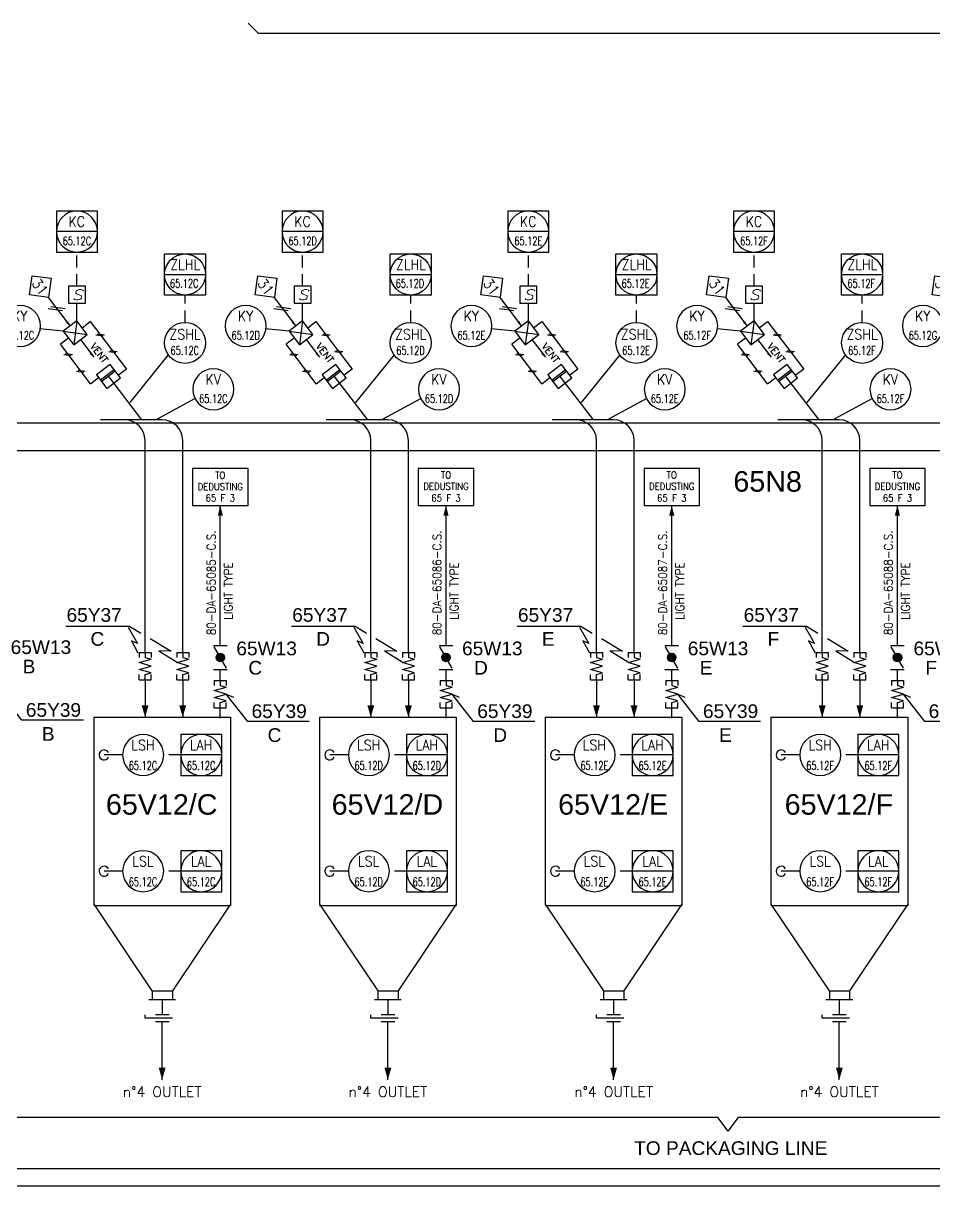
# Model space of a CAD drawing. Extents: x 128 to 230, y 0 to 68.
# Drawn here: x 154.73 to 181.36, y 0 to 34 of the extents above; entities that cross this region are included whole.
import ezdxf
from ezdxf.enums import TextEntityAlignment as Align

# ---------------------------------------------------------------- set-up
doc = ezdxf.new("R2010")
doc.units = 0
doc.header["$LTSCALE"] = 0.5
doc.header["$MEASUREMENT"] = 0
doc.linetypes.add('TRATT2', pattern=[1.1, 0.7, -0.4])
doc.layers.get('0').update_dxf_attribs({"linetype": 'CONTINUOUS'})
for name, color, linetype in [('GREEN', 92, 'CONTINUOUS'), ('RED', 1, 'CONTINUOUS'), ('S', 7, 'CONTINUOUS'), ('TRATT2', 5, 'TRATT2'), ('Y', 92, 'CONTINUOUS')]:
    doc.layers.add(name, color=color, linetype=linetype)
doc.styles.add('A6', font='arial.ttf', dxfattribs={"height": 0.6})
doc.styles.add('C3', font='COMPLEX', dxfattribs={"height": 0.3})
doc.styles.add('S', font='ITALIC', dxfattribs={"height": 6})
doc.styles.add('S15', font='SIMPLEX', dxfattribs={"width": 0.9, "height": 0.15})
doc.styles.add('S2', font='SIMPLEX', dxfattribs={"height": 0.2})
doc.styles.add('S25', font='SIMPLEX', dxfattribs={"width": 0.9, "height": 0.25})
doc.styles.add('S25S', font='SIMPLEX', dxfattribs={"width": 0.7, "height": 0.25})
doc.styles.add('S2S', font='SIMPLEX', dxfattribs={"width": 0.7, "height": 0.2})
doc.styles.add('S3', font='SIMPLEX', dxfattribs={"width": 0.9, "height": 0.3})

# ---------------------------------------------------------------- blocks, each defined once
blk = doc.blocks.new('STRUMC')
blk.add_line((-0.6, 0), (0.6, 0))
blk.add_lwpolyline([(-0.6, 0.6), (0.6, 0.6), (0.6, -0.6), (-0.6, -0.6), (-0.6, 0.6)])
blk.add_circle((0, 0), 0.6)
at = {"style": 'S3', "width": 0.9}
blk.add_attdef('2', text='', height=0.3, dxfattribs=at).set_placement((0.005, 0.139), align=Align.CENTER)
at = {"style": 'S2'}
for tag, p in [('3', (0.8, 0.4)), ('4', (0.8, 0.1))]:
    blk.add_attdef(tag, p, '', height=0.2, dxfattribs=at)
at = {"layer": 'S', "style": 'S25', "width": 0.9}
blk.add_attdef('1', text='', height=0.25, dxfattribs=at).set_placement((0.005, -0.436), align=Align.CENTER)
blk = doc.blocks.new('STRUM0')
blk.add_circle((0, 0), 0.6)
at = {"style": 'S3', "width": 0.9}
blk.add_attdef('2', text='', height=0.3, dxfattribs=at).set_placement((0.005, 0.139), align=Align.CENTER)
at = {"layer": 'S', "style": 'S25', "width": 0.9}
blk.add_attdef('1', text='', height=0.25, dxfattribs=at).set_placement((0.005, -0.436), align=Align.CENTER)
blk = doc.blocks.new('FRECC2', base_point=(19.5, 44))
at = {"layer": 'RED'}
blk.add_solid([(19.5, 44), (19.85, 44.1), (19.85, 43.9)], dxfattribs=at)
blk = doc.blocks.new('FRECC1', base_point=(50.2, 51.5))
blk.add_solid([(50.2, 51.5), (50.5, 51.575), (50.5, 51.425)])
blk = doc.blocks.new('*X5')
for p, q in [((12.778, 29.501), (12.903, 29.626)), ((12.782, 29.47), (12.934, 29.622)), ((12.786, 29.544), (12.86, 29.618)), ((12.792, 29.444), (12.96, 29.612)), ((12.806, 29.423), (12.981, 29.598)), ((12.823, 29.405), (12.999, 29.581)), ((12.844, 29.391), (13.013, 29.56)), ((12.87, 29.38), (13.023, 29.534)), ((12.9, 29.376), (13.028, 29.504)), ((12.942, 29.382), (13.022, 29.462))]:
    blk.add_line(p, q)
blk = doc.blocks.new('B', base_point=(54.6, 16))
at = {"layer": 'S'}
for p, q in [((54.6, 16.2), (54.6, 15.8)), ((54.641, 15.822), (55.265, 16.18)), ((55.3, 16.2), (55.3, 15.8))]:
    blk.add_line(p, q, dxfattribs=at)
blk.add_circle((54.953, 16.001), 0.125, dxfattribs=at)
blk.add_blockref('*X5', (42.05, -13.5), dxfattribs=at)
at = {"layer": 'S', "style": 'S2S', "width": 0.7}
for p in [(54.95, 16.3), (54.95, 15.5)]:
    blk.add_attdef('B', text='', height=0.2, dxfattribs=at).set_placement(p, align=Align.CENTER)
blk = doc.blocks.new('FLESS', base_point=(26.3, 5.675))
for p, q in [((25.5, 5.85), (25.65, 5.85)), ((25.5, 5.5), (25.5, 5.85)), ((25.65, 5.675), (25.7, 5.85)), ((25.7, 5.85), (25.8, 5.5)), ((25.8, 5.5), (25.9, 5.85)), ((25.9, 5.85), (26, 5.5)), ((26, 5.5), (26.1, 5.85)), ((26.15, 5.675), (26.1, 5.85)), ((26.3, 5.85), (26.15, 5.85)), ((26.3, 5.5), (26.3, 5.85)), ((25.5, 5.675), (25.65, 5.675)), ((25.5, 5.5), (25.65, 5.5)), ((26.3, 5.675), (26.15, 5.675)), ((26.3, 5.5), (26.15, 5.5))]:
    blk.add_line(p, q)
blk = doc.blocks.new('COMPNEU', base_point=(32.45, 18.2))
for p, q in [((32.6, 18.35), (32.3, 18.05)), ((32.7, 18.35), (32.4, 18.05))]:
    blk.add_line(p, q)
blk = doc.blocks.new('PRESA', base_point=(1.75, 0.1))
for p, q in [((1.5, 0.1), (1.5, 0.6)), ((1.5, 0.6), (2, 0.6)), ((2, 0.6), (2, 0.1)), ((2, 0.1), (1.5, 0.1))]:
    blk.add_line(p, q)
at = {"style": 'S', "width": 1.2}
blk.add_attdef('1', text='', height=0.3, dxfattribs=at).set_placement((1.75, 0.2), align=Align.CENTER)
blk = doc.blocks.new('NOMEN', base_point=(35, 22))
for p, q in [((35, 22.8), (34.6, 22.4)), ((35.4, 22.4), (35, 22.8)), ((34.6, 22.4), (35, 22)), ((35, 22), (35.4, 22.4))]:
    blk.add_line(p, q)
at = {"style": 'S3', "width": 0.9}
blk.add_attdef('1', text='', height=0.3, dxfattribs=at).set_placement((35, 22.236), align=Align.CENTER)
blk = doc.blocks.new('LINEA')
at = {"layer": 'S', "style": 'S25', "width": 0.9}
blk.add_attdef('LINE', (0, 0.14), '', height=0.25, dxfattribs=at)
blk = doc.blocks.new('STRUM', base_point=(33, 38))
blk.add_circle((33, 38), 0.6)
at = {"width": 0.9}
for tag, height, style, p in [('2', 0.3, 'S3', (33, 38.1)), ('1', 0.25, 'S25', (33, 37.6))]:
    blk.add_attdef(tag, text='', height=height, dxfattribs=dict(at, style=style)).set_placement(p, align=Align.CENTER)

msp = doc.modelspace()

# ---------------------------------------------------------------- linework, layer by layer
for p, q in [((155.465, 25.978), (156.102, 25.143)), ((162.065, 25.978), (162.702, 25.143)), ((168.665, 25.978), (169.302, 25.143)), ((175.265, 25.978), (175.902, 25.143)), ((156.301, 25.295), (156.301, 25.809)), ((162.901, 25.295), (162.901, 25.809)), ((169.501, 25.295), (169.501, 25.809)), ((176.101, 25.295), (176.101, 25.809)), ((156.301, 25.295), (155.903, 24.992)), ((156.301, 25.295), (156.206, 24.594)), ((156.604, 24.897), (156.301, 25.295)), ((156.452, 25.096), (156.691, 25.278)), ((156.691, 25.278), (157.752, 23.887)), ((162.901, 25.295), (162.503, 24.992)), ((162.901, 25.295), (162.806, 24.594)), ((163.204, 24.897), (162.901, 25.295)), ((163.052, 25.096), (163.291, 25.278)), ((163.291, 25.278), (164.352, 23.887)), ((169.501, 25.295), (169.103, 24.992)), ((169.501, 25.295), (169.406, 24.594)), ((169.804, 24.897), (169.501, 25.295)), ((169.652, 25.096), (169.891, 25.278)), ((169.891, 25.278), (170.952, 23.887)), ((176.101, 25.295), (175.703, 24.992)), ((176.101, 25.295), (176.006, 24.594)), ((176.404, 24.897), (176.101, 25.295)), ((176.252, 25.096), (176.491, 25.278)), ((176.491, 25.278), (177.552, 23.887)), ((155.903, 24.992), (155.218, 25.06)), ((155.903, 24.992), (156.604, 24.897)), ((155.903, 24.992), (156.206, 24.594)), ((156.206, 24.594), (156.604, 24.897)), ((162.503, 24.992), (161.818, 25.06)), ((162.503, 24.992), (163.204, 24.897)), ((162.503, 24.992), (162.806, 24.594)), ((162.806, 24.594), (163.204, 24.897)), ((169.103, 24.992), (168.418, 25.06)), ((169.103, 24.992), (169.804, 24.897)), ((169.103, 24.992), (169.406, 24.594)), ((169.406, 24.594), (169.804, 24.897)), ((175.703, 24.992), (175.018, 25.06)), ((175.703, 24.992), (176.404, 24.897)), ((175.703, 24.992), (176.006, 24.594)), ((176.006, 24.594), (176.404, 24.897)), ((156.055, 24.793), (155.816, 24.611)), ((156.696, 23.458), (155.816, 24.611)), ((156.405, 24.746), (156.799, 24.229)), ((162.655, 24.793), (162.416, 24.611)), ((163.296, 23.458), (162.416, 24.611)), ((163.005, 24.746), (163.399, 24.229)), ((169.255, 24.793), (169.016, 24.611)), ((169.896, 23.458), (169.016, 24.611)), ((169.605, 24.746), (169.999, 24.229)), ((175.855, 24.793), (175.616, 24.611)), ((176.496, 23.458), (175.616, 24.611)), ((176.205, 24.746), (176.599, 24.229)), ((158.974, 24.306), (157.844, 22.905)), ((165.574, 24.306), (164.444, 22.905)), ((172.174, 24.306), (171.044, 22.905)), ((178.774, 24.306), (177.644, 22.905)), ((157.271, 24.023), (156.874, 23.719)), ((157.392, 23.864), (156.995, 23.56)), ((157.423, 23.824), (157.025, 23.521)), ((157.574, 23.625), (157.271, 24.023)), ((157.752, 23.887), (157.514, 23.705)), ((163.871, 24.023), (163.474, 23.719)), ((163.992, 23.864), (163.595, 23.56)), ((164.023, 23.824), (163.625, 23.521)), ((164.174, 23.625), (163.871, 24.023)), ((164.352, 23.887), (164.114, 23.705)), ((170.471, 24.023), (170.074, 23.719)), ((170.592, 23.864), (170.195, 23.56)), ((170.623, 23.824), (170.225, 23.521)), ((170.774, 23.625), (170.471, 24.023)), ((170.952, 23.887), (170.714, 23.705)), ((177.071, 24.023), (176.674, 23.719)), ((177.192, 23.864), (176.795, 23.56)), ((177.223, 23.824), (176.825, 23.521)), ((177.374, 23.625), (177.071, 24.023)), ((177.552, 23.887), (177.314, 23.705)), ((156.696, 23.458), (156.934, 23.64)), ((156.874, 23.719), (157.177, 23.322)), ((157.177, 23.322), (157.574, 23.625)), ((157.224, 23.672), (158.194, 22.4)), ((163.296, 23.458), (163.534, 23.64)), ((163.474, 23.719), (163.777, 23.322)), ((163.777, 23.322), (164.174, 23.625)), ((163.824, 23.672), (164.794, 22.4)), ((169.896, 23.458), (170.134, 23.64)), ((170.074, 23.719), (170.377, 23.322)), ((170.377, 23.322), (170.774, 23.625)), ((170.424, 23.672), (171.394, 22.4)), ((176.496, 23.458), (176.734, 23.64)), ((176.674, 23.719), (176.977, 23.322)), ((176.977, 23.322), (177.374, 23.625)), ((177.024, 23.672), (177.994, 22.4)), ((158.658, 22.43), (159.753, 23.026)), ((165.258, 22.43), (166.353, 23.026)), ((171.858, 22.43), (172.953, 23.026)), ((178.458, 22.43), (179.553, 23.026)), ((160.494, 15.8), (160.494, 19.9)), ((167.094, 15.8), (167.094, 19.9)), ((173.694, 15.8), (173.694, 19.9)), ((180.294, 15.8), (180.294, 19.9)), ((160.494, 14.78), (160.494, 15.1)), ((167.094, 14.78), (167.094, 15.1)), ((173.694, 14.78), (173.694, 15.1)), ((180.294, 14.78), (180.294, 15.1)), ((160.494, 13.68), (160.494, 14.055)), ((167.094, 13.68), (167.094, 14.055)), ((173.694, 13.68), (173.694, 14.055)), ((180.294, 13.68), (180.294, 14.055)), ((157.638, 12.6), (157.094, 12.6)), ((164.238, 12.6), (163.694, 12.6)), ((170.838, 12.6), (170.294, 12.6)), ((177.438, 12.6), (176.894, 12.6)), ((157.638, 9.2), (157.094, 9.2)), ((164.238, 9.2), (163.694, 9.2)), ((170.838, 9.2), (170.294, 9.2)), ((177.438, 9.2), (176.894, 9.2)), ((158.294, 4.9), (158.294, 5)), ((159.094, 4.9), (158.294, 4.9)), ((158.994, 5), (158.594, 5)), ((158.594, 4.8), (158.994, 4.8)), ((164.894, 4.9), (164.894, 5)), ((165.694, 4.9), (164.894, 4.9)), ((165.594, 5), (165.194, 5)), ((165.194, 4.8), (165.594, 4.8)), ((171.494, 4.9), (171.494, 5)), ((172.294, 4.9), (171.494, 4.9)), ((172.194, 5), (171.794, 5)), ((171.794, 4.8), (172.194, 4.8)), ((178.094, 4.9), (178.094, 5)), ((178.894, 4.9), (178.094, 4.9)), ((178.794, 5), (178.394, 5)), ((178.394, 4.8), (178.794, 4.8)), ((128.457, 0), (229.665, 0))]:
    msp.add_line(p, q)
for points in [[(155.974, 16.368), (157.834, 16.368), (158.171, 16.166)], [(157.8, 16.334), (158.07, 15.863), (157.893, 15.939), (158.086, 15.586)], [(162.574, 16.368), (164.434, 16.368), (164.771, 16.166)], [(164.4, 16.334), (164.67, 15.863), (164.493, 15.939), (164.686, 15.586)], [(169.174, 16.368), (171.034, 16.368), (171.371, 16.166)], [(171, 16.334), (171.27, 15.863), (171.093, 15.939), (171.286, 15.586)], [(175.774, 16.368), (177.634, 16.368), (177.971, 16.166)], [(177.6, 16.334), (177.87, 15.863), (177.693, 15.939), (177.886, 15.586)], [(158.445, 16.001), (159.054, 15.636), (158.692, 15.644), (159.214, 15.325)], [(165.045, 16.001), (165.654, 15.636), (165.292, 15.644), (165.814, 15.325)], [(171.645, 16.001), (172.254, 15.636), (171.892, 15.644), (172.414, 15.325)], [(178.245, 16.001), (178.854, 15.636), (178.492, 15.644), (179.014, 15.325)], [(156.494, 13.616), (154.694, 13.616), (154.069, 14.416), (154.277, 14.325)], [(163.094, 13.58), (161.294, 13.58), (160.669, 14.38), (160.877, 14.289)], [(169.694, 13.58), (167.894, 13.58), (167.269, 14.38), (167.477, 14.289)], [(176.294, 13.58), (174.494, 13.58), (173.869, 14.38), (174.077, 14.289)], [(182.894, 13.58), (181.094, 13.58), (180.469, 14.38), (180.677, 14.289)]]:
    msp.add_lwpolyline(points)
for centre in [(157.094, 12.6), (163.694, 12.6), (170.294, 12.6), (176.894, 12.6), (157.094, 9.2), (163.694, 9.2), (170.294, 9.2), (176.894, 9.2)]:
    msp.add_arc(centre, 0.145, 28.9364, 333.1902)
at = {"layer": 'GREEN'}
for p, q in [((161.608, 33.7), (161.308, 34)), ((193.208, 33.7), (161.608, 33.7)), ((204.894, 22.3), (137.235, 22.3)), ((137.235, 21.5), (204.894, 21.5)), ((159.185, 5.44), (158.403, 5.44)), ((158.503, 5.699), (159.092, 5.699)), ((159.092, 5.699), (159.092, 5.44)), ((165.785, 5.44), (165.003, 5.44)), ((165.103, 5.699), (165.692, 5.699)), ((165.692, 5.699), (165.692, 5.44)), ((172.385, 5.44), (171.603, 5.44)), ((171.703, 5.699), (172.292, 5.699)), ((172.292, 5.699), (172.292, 5.44)), ((178.985, 5.44), (178.203, 5.44)), ((178.303, 5.699), (178.892, 5.699)), ((178.892, 5.699), (178.892, 5.44)), ((175.044, 2), (143.494, 2)), ((175.344, 1.6), (175.044, 2)), ((175.344, 1.6), (175.644, 2)), ((207.094, 2), (175.644, 2))]:
    msp.add_line(p, q, dxfattribs=at)
at = {"layer": 'GREEN', "linetype": 'Continuous'}
for p, q in [((156.794, 13.7), (160.794, 13.7)), ((156.794, 13.7), (156.794, 8.236)), ((160.794, 13.7), (160.794, 8.2)), ((163.394, 13.7), (163.394, 8.236)), ((163.394, 13.7), (167.394, 13.7)), ((167.394, 13.7), (167.394, 8.2)), ((169.994, 13.7), (169.994, 8.236)), ((169.994, 13.7), (173.994, 13.7)), ((173.994, 13.7), (173.994, 8.2)), ((176.594, 13.7), (176.594, 8.236)), ((176.594, 13.7), (180.594, 13.7)), ((180.594, 13.7), (180.594, 8.2)), ((156.794, 8.236), (158.496, 5.699)), ((156.794, 8.2), (160.794, 8.2)), ((160.794, 8.236), (159.092, 5.699)), ((163.394, 8.236), (165.096, 5.699)), ((163.394, 8.2), (167.394, 8.2)), ((167.394, 8.236), (165.692, 5.699)), ((169.994, 8.236), (171.696, 5.699)), ((169.994, 8.2), (173.994, 8.2)), ((173.994, 8.236), (172.292, 5.699)), ((176.594, 8.236), (178.296, 5.699)), ((176.594, 8.2), (180.594, 8.2)), ((180.594, 8.236), (178.892, 5.699)), ((158.503, 5.7), (158.503, 5.44)), ((165.103, 5.7), (165.103, 5.44)), ((171.703, 5.7), (171.703, 5.44)), ((178.303, 5.7), (178.303, 5.44))]:
    msp.add_line(p, q, dxfattribs=at)
at = {"layer": 'RED'}
for p, q in [((158.794, 22.4), (156.994, 22.4)), ((165.394, 22.4), (163.594, 22.4)), ((171.994, 22.4), (170.194, 22.4)), ((178.594, 22.4), (176.794, 22.4)), ((158.294, 15.6), (158.294, 21.8)), ((159.394, 15.6), (159.394, 21.8)), ((164.894, 15.6), (164.894, 21.8)), ((165.994, 15.6), (165.994, 21.8)), ((171.494, 15.6), (171.494, 21.8)), ((172.594, 15.6), (172.594, 21.8)), ((178.094, 15.6), (178.094, 21.8)), ((179.194, 15.6), (179.194, 21.8)), ((158.294, 14.8), (158.294, 13.7)), ((159.394, 14.8), (159.394, 13.7)), ((164.894, 14.8), (164.894, 13.7)), ((165.994, 14.8), (165.994, 13.7)), ((171.494, 14.8), (171.494, 13.7)), ((172.594, 14.8), (172.594, 13.7)), ((178.094, 14.8), (178.094, 13.7)), ((179.194, 14.8), (179.194, 13.7)), ((158.794, 5.44), (158.794, 5)), ((165.394, 5.44), (165.394, 5)), ((171.994, 5.44), (171.994, 5)), ((178.594, 5.44), (178.594, 5)), ((158.794, 3.1), (158.794, 4.8)), ((165.394, 3.1), (165.394, 4.8)), ((171.994, 3.1), (171.994, 4.8)), ((178.594, 3.1), (178.594, 4.8)), ((128.957, 0.5), (229.165, 0.5))]:
    msp.add_line(p, q, dxfattribs=at)
for centre, start in [((157.694, 21.8), 360), ((158.794, 21.8), 0), ((164.294, 21.8), 360), ((165.394, 21.8), 0), ((170.894, 21.8), 360), ((171.994, 21.8), 0), ((177.494, 21.8), 360), ((178.594, 21.8), 0)]:
    msp.add_arc(centre, 0.6, start, 90, dxfattribs=at)
at = {"layer": 'S'}
for p, q in [((159.684, 20.98), (159.684, 19.9)), ((161.304, 20.98), (159.684, 20.98)), ((161.304, 19.9), (161.304, 20.98)), ((166.284, 20.98), (166.284, 19.9)), ((167.904, 20.98), (166.284, 20.98)), ((167.904, 19.9), (167.904, 20.98)), ((172.884, 20.98), (172.884, 19.9)), ((174.504, 20.98), (172.884, 20.98)), ((174.504, 19.9), (174.504, 20.98)), ((179.484, 20.98), (179.484, 19.9)), ((181.104, 20.98), (179.484, 20.98)), ((181.104, 19.9), (181.104, 20.98)), ((159.684, 19.9), (161.304, 19.9)), ((166.284, 19.9), (167.904, 19.9)), ((172.884, 19.9), (174.504, 19.9)), ((179.484, 19.9), (181.104, 19.9))]:
    msp.add_line(p, q, dxfattribs=at)
at = {"layer": 'TRATT2'}
for p, q in [((156.301, 26.309), (156.301, 27.308)), ((162.901, 26.309), (162.901, 27.308)), ((169.501, 26.309), (169.501, 27.308)), ((176.101, 26.309), (176.101, 27.308)), ((159.462, 25.252), (159.462, 26.052)), ((166.062, 25.252), (166.062, 26.052)), ((172.662, 25.252), (172.662, 26.052)), ((179.262, 25.252), (179.262, 26.052)), ((159.338, 12.6), (158.838, 12.6)), ((165.938, 12.6), (165.438, 12.6)), ((172.538, 12.6), (172.038, 12.6)), ((179.138, 12.6), (178.638, 12.6)), ((159.338, 9.2), (158.838, 9.2)), ((165.938, 9.2), (165.438, 9.2)), ((172.538, 9.2), (172.038, 9.2)), ((179.138, 9.2), (178.638, 9.2))]:
    msp.add_line(p, q, dxfattribs=at)

# ---------------------------------------------------------------- block references
ref = msp.add_blockref('STRUMC', (156.301, 27.908), dxfattribs=dict(xscale=-1))
ref.add_attrib('2', 'KC', dxfattribs={"height": 0.3, "style": 'S3', "width": 0.9}).set_placement((156.296, 28.048), align=Align.CENTER)
ref.add_attrib('1', '65.12C', dxfattribs={"layer": 'S', "height": 0.25, "style": 'S25S', "width": 0.7}).set_placement((156.301, 27.508), align=Align.CENTER)
ref = msp.add_blockref('STRUMC', (162.901, 27.908), dxfattribs=dict(xscale=-1))
ref.add_attrib('2', 'KC', dxfattribs={"height": 0.3, "style": 'S3', "width": 0.9}).set_placement((162.896, 28.048), align=Align.CENTER)
ref.add_attrib('1', '65.12D', dxfattribs={"layer": 'S', "height": 0.25, "style": 'S25S', "width": 0.7}).set_placement((162.901, 27.508), align=Align.CENTER)
ref = msp.add_blockref('STRUMC', (169.501, 27.908), dxfattribs=dict(xscale=-1))
ref.add_attrib('2', 'KC', dxfattribs={"height": 0.3, "style": 'S3', "width": 0.9}).set_placement((169.496, 28.048), align=Align.CENTER)
ref.add_attrib('1', '65.12E', dxfattribs={"layer": 'S', "height": 0.25, "style": 'S25S', "width": 0.7}).set_placement((169.501, 27.508), align=Align.CENTER)
ref = msp.add_blockref('STRUMC', (176.101, 27.908), dxfattribs=dict(xscale=-1))
ref.add_attrib('2', 'KC', dxfattribs={"height": 0.3, "style": 'S3', "width": 0.9}).set_placement((176.096, 28.048), align=Align.CENTER)
ref.add_attrib('1', '65.12F', dxfattribs={"layer": 'S', "height": 0.25, "style": 'S25S', "width": 0.7}).set_placement((176.101, 27.508), align=Align.CENTER)
ref = msp.add_blockref('STRUMC', (159.462, 26.652))
ref.add_attrib('2', 'ZLHL', dxfattribs={"height": 0.3, "style": 'S3', "width": 0.9}).set_placement((159.467, 26.792), align=Align.CENTER)
ref.add_attrib('1', '65.12C', dxfattribs={"layer": 'S', "height": 0.25, "style": 'S25S', "width": 0.7}).set_placement((159.438, 26.266), align=Align.CENTER)
ref = msp.add_blockref('STRUMC', (166.062, 26.652))
ref.add_attrib('2', 'ZLHL', dxfattribs={"height": 0.3, "style": 'S3', "width": 0.9}).set_placement((166.067, 26.792), align=Align.CENTER)
ref.add_attrib('1', '65.12D', dxfattribs={"layer": 'S', "height": 0.25, "style": 'S25S', "width": 0.7}).set_placement((166.038, 26.266), align=Align.CENTER)
ref = msp.add_blockref('STRUMC', (172.662, 26.652))
ref.add_attrib('2', 'ZLHL', dxfattribs={"height": 0.3, "style": 'S3', "width": 0.9}).set_placement((172.667, 26.792), align=Align.CENTER)
ref.add_attrib('1', '65.12E', dxfattribs={"layer": 'S', "height": 0.25, "style": 'S25S', "width": 0.7}).set_placement((172.638, 26.266), align=Align.CENTER)
ref = msp.add_blockref('STRUMC', (179.262, 26.652))
ref.add_attrib('2', 'ZLHL', dxfattribs={"height": 0.3, "style": 'S3', "width": 0.9}).set_placement((179.267, 26.792), align=Align.CENTER)
ref.add_attrib('1', '65.12F', dxfattribs={"layer": 'S', "height": 0.25, "style": 'S25S', "width": 0.7}).set_placement((179.238, 26.266), align=Align.CENTER)
ref = msp.add_blockref('NOMEN', (154.913, 26.056), dxfattribs=dict(xscale=-1, rotation=307.3296406139496))
ref.add_attrib('1', '31', dxfattribs={"height": 0.3, "rotation": 307.3296, "style": 'S3', "width": 0.9}).set_placement((155.101, 26.199), align=Align.CENTER)
ref = msp.add_blockref('NOMEN', (161.513, 26.056), dxfattribs=dict(xscale=-1, rotation=307.3296406139496))
ref.add_attrib('1', '31', dxfattribs={"height": 0.3, "rotation": 307.3296, "style": 'S3', "width": 0.9}).set_placement((161.701, 26.199), align=Align.CENTER)
ref = msp.add_blockref('NOMEN', (168.113, 26.056), dxfattribs=dict(xscale=-1, rotation=307.3296406139496))
ref.add_attrib('1', '31', dxfattribs={"height": 0.3, "rotation": 307.3296, "style": 'S3', "width": 0.9}).set_placement((168.301, 26.199), align=Align.CENTER)
ref = msp.add_blockref('NOMEN', (174.713, 26.056), dxfattribs=dict(xscale=-1, rotation=307.3296406139496))
ref.add_attrib('1', '31', dxfattribs={"height": 0.3, "rotation": 307.3296, "style": 'S3', "width": 0.9}).set_placement((174.901, 26.199), align=Align.CENTER)
ref = msp.add_blockref('NOMEN', (181.313, 26.056), dxfattribs=dict(xscale=-1, rotation=307.3296406139496))
ref.add_attrib('1', '31', dxfattribs={"height": 0.3, "rotation": 307.3296, "style": 'S3', "width": 0.9}).set_placement((181.501, 26.199), align=Align.CENTER)
ref = msp.add_blockref('PRESA', (156.301, 25.809), dxfattribs=dict(xscale=-1))
ref.add_attrib('1', 'S', dxfattribs={"height": 0.3, "style": 'S', "width": 1.2}).set_placement((156.301, 25.909), align=Align.CENTER)
ref = msp.add_blockref('PRESA', (162.901, 25.809), dxfattribs=dict(xscale=-1))
ref.add_attrib('1', 'S', dxfattribs={"height": 0.3, "style": 'S', "width": 1.2}).set_placement((162.901, 25.909), align=Align.CENTER)
ref = msp.add_blockref('PRESA', (169.501, 25.809), dxfattribs=dict(xscale=-1))
ref.add_attrib('1', 'S', dxfattribs={"height": 0.3, "style": 'S', "width": 1.2}).set_placement((169.501, 25.909), align=Align.CENTER)
ref = msp.add_blockref('PRESA', (176.101, 25.809), dxfattribs=dict(xscale=-1))
ref.add_attrib('1', 'S', dxfattribs={"height": 0.3, "style": 'S', "width": 1.2}).set_placement((176.101, 25.909), align=Align.CENTER)
ref = msp.add_blockref('STRUM0', (154.638, 25.147), dxfattribs=dict(xscale=-1))
ref.add_attrib('2', 'KY', dxfattribs={"height": 0.3, "style": 'S3', "width": 0.9}).set_placement((154.632, 25.287), align=Align.CENTER)
ref.add_attrib('1', '65.12C', dxfattribs={"layer": 'S', "height": 0.25, "style": 'S25S', "width": 0.7}).set_placement((154.638, 24.747), align=Align.CENTER)
ref = msp.add_blockref('STRUM0', (161.238, 25.147), dxfattribs=dict(xscale=-1))
ref.add_attrib('2', 'KY', dxfattribs={"height": 0.3, "style": 'S3', "width": 0.9}).set_placement((161.232, 25.287), align=Align.CENTER)
ref.add_attrib('1', '65.12D', dxfattribs={"layer": 'S', "height": 0.25, "style": 'S25S', "width": 0.7}).set_placement((161.238, 24.747), align=Align.CENTER)
ref = msp.add_blockref('STRUM0', (167.838, 25.147), dxfattribs=dict(xscale=-1))
ref.add_attrib('2', 'KY', dxfattribs={"height": 0.3, "style": 'S3', "width": 0.9}).set_placement((167.832, 25.287), align=Align.CENTER)
ref.add_attrib('1', '65.12E', dxfattribs={"layer": 'S', "height": 0.25, "style": 'S25S', "width": 0.7}).set_placement((167.838, 24.747), align=Align.CENTER)
ref = msp.add_blockref('STRUM0', (174.438, 25.147), dxfattribs=dict(xscale=-1))
ref.add_attrib('2', 'KY', dxfattribs={"height": 0.3, "style": 'S3', "width": 0.9}).set_placement((174.432, 25.287), align=Align.CENTER)
ref.add_attrib('1', '65.12F', dxfattribs={"layer": 'S', "height": 0.25, "style": 'S25S', "width": 0.7}).set_placement((174.438, 24.747), align=Align.CENTER)
ref = msp.add_blockref('STRUM0', (181.038, 25.147), dxfattribs=dict(xscale=-1))
ref.add_attrib('2', 'KY', dxfattribs={"height": 0.3, "style": 'S3', "width": 0.9}).set_placement((181.032, 25.287), align=Align.CENTER)
ref.add_attrib('1', '65.12G', dxfattribs={"layer": 'S', "height": 0.25, "style": 'S25S', "width": 0.7}).set_placement((181.038, 24.747), align=Align.CENTER)
at = {"xscale": -0.5, "yscale": 0.5, "zscale": 0.5}
for name, p, rotation in [('FRECC1', (156.102, 25.143), 307.3296406139496), ('FRECC1', (162.702, 25.143), 307.3296406139496), ('FRECC1', (169.302, 25.143), 307.3296406139496), ('FRECC1', (175.902, 25.143), 307.3296406139496), ('COMPNEU', (157.003, 24.904), 37.3296406139496), ('COMPNEU', (163.603, 24.904), 37.3296406139496), ('COMPNEU', (170.203, 24.904), 37.3296406139496), ('COMPNEU', (176.803, 24.904), 37.3296406139496), ('COMPNEU', (157.375, 24.416), 37.3296406139496), ('COMPNEU', (163.975, 24.416), 37.3296406139496), ('COMPNEU', (170.575, 24.416), 37.3296406139496), ('COMPNEU', (177.175, 24.416), 37.3296406139496), ('COMPNEU', (156.066, 24.327), 37.3296406139496), ('FRECC1', (156.799, 24.229), 307.3296406139496), ('COMPNEU', (162.666, 24.327), 37.3296406139496), ('FRECC1', (163.399, 24.229), 307.3296406139496), ('COMPNEU', (169.266, 24.327), 37.3296406139496), ('FRECC1', (169.999, 24.229), 307.3296406139496), ('COMPNEU', (175.866, 24.327), 37.3296406139496), ('FRECC1', (176.599, 24.229), 307.3296406139496), ('COMPNEU', (156.438, 23.839), 37.3296406139496), ('COMPNEU', (163.038, 23.839), 37.3296406139496), ('COMPNEU', (169.638, 23.839), 37.3296406139496), ('COMPNEU', (176.238, 23.839), 37.3296406139496)]:
    msp.add_blockref(name, p, dxfattribs=dict(at, rotation=rotation))
ref = msp.add_blockref('STRUM', (159.462, 24.652))
ref.add_attrib('2', 'ZSHL', dxfattribs={"height": 0.3, "style": 'S3', "width": 0.9}).set_placement((159.462, 24.752), align=Align.CENTER)
ref.add_attrib('1', '65.12C', dxfattribs={"layer": 'S', "height": 0.25, "style": 'S25S', "width": 0.7}).set_placement((159.455, 24.304), align=Align.CENTER)
ref = msp.add_blockref('STRUM', (166.062, 24.652))
ref.add_attrib('2', 'ZSHL', dxfattribs={"height": 0.3, "style": 'S3', "width": 0.9}).set_placement((166.062, 24.752), align=Align.CENTER)
ref.add_attrib('1', '65.12D', dxfattribs={"layer": 'S', "height": 0.25, "style": 'S25S', "width": 0.7}).set_placement((166.055, 24.304), align=Align.CENTER)
ref = msp.add_blockref('STRUM', (172.662, 24.652))
ref.add_attrib('2', 'ZSHL', dxfattribs={"height": 0.3, "style": 'S3', "width": 0.9}).set_placement((172.662, 24.752), align=Align.CENTER)
ref.add_attrib('1', '65.12E', dxfattribs={"layer": 'S', "height": 0.25, "style": 'S25S', "width": 0.7}).set_placement((172.655, 24.304), align=Align.CENTER)
ref = msp.add_blockref('STRUM', (179.262, 24.652))
ref.add_attrib('2', 'ZSHL', dxfattribs={"height": 0.3, "style": 'S3', "width": 0.9}).set_placement((179.262, 24.752), align=Align.CENTER)
ref.add_attrib('1', '65.12F', dxfattribs={"layer": 'S', "height": 0.25, "style": 'S25S', "width": 0.7}).set_placement((179.255, 24.304), align=Align.CENTER)
ref = msp.add_blockref('STRUM0', (160.291, 23.295), dxfattribs=dict(xscale=-1))
ref.add_attrib('2', 'KV', dxfattribs={"height": 0.3, "style": 'S3', "width": 0.9}).set_placement((160.286, 23.434), align=Align.CENTER)
ref.add_attrib('1', '65.12C', dxfattribs={"layer": 'S', "height": 0.25, "style": 'S25S', "width": 0.7}).set_placement((160.291, 22.895), align=Align.CENTER)
ref = msp.add_blockref('STRUM0', (166.891, 23.295), dxfattribs=dict(xscale=-1))
ref.add_attrib('2', 'KV', dxfattribs={"height": 0.3, "style": 'S3', "width": 0.9}).set_placement((166.886, 23.434), align=Align.CENTER)
ref.add_attrib('1', '65.12D', dxfattribs={"layer": 'S', "height": 0.25, "style": 'S25S', "width": 0.7}).set_placement((166.891, 22.895), align=Align.CENTER)
ref = msp.add_blockref('STRUM0', (173.491, 23.295), dxfattribs=dict(xscale=-1))
ref.add_attrib('2', 'KV', dxfattribs={"height": 0.3, "style": 'S3', "width": 0.9}).set_placement((173.486, 23.434), align=Align.CENTER)
ref.add_attrib('1', '65.12E', dxfattribs={"layer": 'S', "height": 0.25, "style": 'S25S', "width": 0.7}).set_placement((173.491, 22.895), align=Align.CENTER)
ref = msp.add_blockref('STRUM0', (180.091, 23.295), dxfattribs=dict(xscale=-1))
ref.add_attrib('2', 'KV', dxfattribs={"height": 0.3, "style": 'S3', "width": 0.9}).set_placement((180.086, 23.434), align=Align.CENTER)
ref.add_attrib('1', '65.12F', dxfattribs={"layer": 'S', "height": 0.25, "style": 'S25S', "width": 0.7}).set_placement((180.091, 22.895), align=Align.CENTER)
at = {"xscale": -1}
for name, p, rotation in [('FRECC1', (160.494, 19.9), 90), ('FRECC1', (167.094, 19.9), 90), ('FRECC1', (173.694, 19.9), 90), ('FRECC1', (180.294, 19.9), 90), ('FLESS', (158.294, 15.6), 270), ('FLESS', (159.394, 15.6), 270), ('FLESS', (164.894, 15.6), 270), ('FLESS', (165.994, 15.6), 270), ('FLESS', (171.494, 15.6), 270), ('FLESS', (172.594, 15.6), 270), ('FLESS', (178.094, 15.6), 270), ('FLESS', (179.194, 15.6), 270), ('FLESS', (160.494, 14.78), 270), ('FLESS', (167.094, 14.78), 270), ('FLESS', (173.694, 14.78), 270), ('FLESS', (180.294, 14.78), 270), ('FRECC2', (158.294, 13.7), 270), ('FRECC2', (159.394, 13.7), 270), ('FRECC2', (164.894, 13.7), 270), ('FRECC2', (165.994, 13.7), 270), ('FRECC2', (171.494, 13.7), 270), ('FRECC2', (172.594, 13.7), 270), ('FRECC2', (178.094, 13.7), 270), ('FRECC2', (179.194, 13.7), 270)]:
    msp.add_blockref(name, p, dxfattribs=dict(at, rotation=rotation))
at = {"rotation": 90}
for p, values in [((160.494, 16.1), {'LINE': '80-DA-65085-C.S.'}), ((167.094, 16.1), {'LINE': '80-DA-65086-C.S.'}), ((173.694, 16.1), {'LINE': '80-DA-65087-C.S.'}), ((180.294, 16.1), {'LINE': '80-DA-65088-C.S.'}), ((160.994, 16.4), {'LINE': ' LIGHT TYPE'}), ((167.594, 16.4), {'LINE': ' LIGHT TYPE'}), ((174.194, 16.4), {'LINE': ' LIGHT TYPE'}), ((180.794, 16.4), {'LINE': ' LIGHT TYPE'})]:
    msp.add_blockref('LINEA', p, dxfattribs=at).add_auto_attribs(values)
for name, p in [('B', (160.494, 15.1)), ('B', (167.094, 15.1)), ('B', (173.694, 15.1)), ('B', (180.294, 15.1)), ('FRECC2', (158.794, 3.1)), ('FRECC2', (165.394, 3.1)), ('FRECC2', (171.994, 3.1)), ('FRECC2', (178.594, 3.1))]:
    msp.add_blockref(name, p, dxfattribs=at)
ref = msp.add_blockref('STRUM0', (158.238, 12.6), dxfattribs=dict(xscale=-1))
ref.add_attrib('2', 'LSH', dxfattribs={"height": 0.3, "style": 'S3', "width": 0.9}).set_placement((158.233, 12.739), align=Align.CENTER)
ref.add_attrib('1', '65.12C', dxfattribs={"layer": 'S', "height": 0.25, "style": 'S25S', "width": 0.7}).set_placement((158.233, 12.164), align=Align.CENTER)
ref = msp.add_blockref('STRUMC', (159.938, 12.6), dxfattribs=dict(xscale=-1))
ref.add_attrib('2', 'LAH', dxfattribs={"height": 0.3, "style": 'S3', "width": 0.9}).set_placement((159.933, 12.739), align=Align.CENTER)
ref.add_attrib('1', '65.12C', dxfattribs={"layer": 'S', "height": 0.25, "style": 'S25S', "width": 0.7}).set_placement((159.933, 12.164), align=Align.CENTER)
ref = msp.add_blockref('STRUM0', (164.838, 12.6), dxfattribs=dict(xscale=-1))
ref.add_attrib('2', 'LSH', dxfattribs={"height": 0.3, "style": 'S3', "width": 0.9}).set_placement((164.833, 12.739), align=Align.CENTER)
ref.add_attrib('1', '65.12D', dxfattribs={"layer": 'S', "height": 0.25, "style": 'S25S', "width": 0.7}).set_placement((164.833, 12.164), align=Align.CENTER)
ref = msp.add_blockref('STRUMC', (166.538, 12.6), dxfattribs=dict(xscale=-1))
ref.add_attrib('2', 'LAH', dxfattribs={"height": 0.3, "style": 'S3', "width": 0.9}).set_placement((166.533, 12.739), align=Align.CENTER)
ref.add_attrib('1', '65.12D', dxfattribs={"layer": 'S', "height": 0.25, "style": 'S25S', "width": 0.7}).set_placement((166.533, 12.164), align=Align.CENTER)
ref = msp.add_blockref('STRUM0', (171.438, 12.6), dxfattribs=dict(xscale=-1))
ref.add_attrib('2', 'LSH', dxfattribs={"height": 0.3, "style": 'S3', "width": 0.9}).set_placement((171.433, 12.739), align=Align.CENTER)
ref.add_attrib('1', '65.12E', dxfattribs={"layer": 'S', "height": 0.25, "style": 'S25S', "width": 0.7}).set_placement((171.433, 12.164), align=Align.CENTER)
ref = msp.add_blockref('STRUMC', (173.138, 12.6), dxfattribs=dict(xscale=-1))
ref.add_attrib('2', 'LAH', dxfattribs={"height": 0.3, "style": 'S3', "width": 0.9}).set_placement((173.133, 12.739), align=Align.CENTER)
ref.add_attrib('1', '65.12E', dxfattribs={"layer": 'S', "height": 0.25, "style": 'S25S', "width": 0.7}).set_placement((173.133, 12.164), align=Align.CENTER)
ref = msp.add_blockref('STRUM0', (178.038, 12.6), dxfattribs=dict(xscale=-1))
ref.add_attrib('2', 'LSH', dxfattribs={"height": 0.3, "style": 'S3', "width": 0.9}).set_placement((178.033, 12.739), align=Align.CENTER)
ref.add_attrib('1', '65.12F', dxfattribs={"layer": 'S', "height": 0.25, "style": 'S25S', "width": 0.7}).set_placement((178.033, 12.164), align=Align.CENTER)
ref = msp.add_blockref('STRUMC', (179.738, 12.6), dxfattribs=dict(xscale=-1))
ref.add_attrib('2', 'LAH', dxfattribs={"height": 0.3, "style": 'S3', "width": 0.9}).set_placement((179.733, 12.739), align=Align.CENTER)
ref.add_attrib('1', '65.12F', dxfattribs={"layer": 'S', "height": 0.25, "style": 'S25S', "width": 0.7}).set_placement((179.733, 12.164), align=Align.CENTER)
ref = msp.add_blockref('STRUM0', (158.238, 9.2), dxfattribs=dict(xscale=-1))
ref.add_attrib('2', 'LSL', dxfattribs={"height": 0.3, "style": 'S3', "width": 0.9}).set_placement((158.233, 9.339), align=Align.CENTER)
ref.add_attrib('1', '65.12C', dxfattribs={"layer": 'S', "height": 0.25, "style": 'S25S', "width": 0.7}).set_placement((158.233, 8.764), align=Align.CENTER)
ref = msp.add_blockref('STRUMC', (159.938, 9.2), dxfattribs=dict(xscale=-1))
ref.add_attrib('2', 'LAL', dxfattribs={"height": 0.3, "style": 'S3', "width": 0.9}).set_placement((159.933, 9.339), align=Align.CENTER)
ref.add_attrib('1', '65.12C', dxfattribs={"layer": 'S', "height": 0.25, "style": 'S25S', "width": 0.7}).set_placement((159.933, 8.764), align=Align.CENTER)
ref = msp.add_blockref('STRUM0', (164.838, 9.2), dxfattribs=dict(xscale=-1))
ref.add_attrib('2', 'LSL', dxfattribs={"height": 0.3, "style": 'S3', "width": 0.9}).set_placement((164.833, 9.339), align=Align.CENTER)
ref.add_attrib('1', '65.12D', dxfattribs={"layer": 'S', "height": 0.25, "style": 'S25S', "width": 0.7}).set_placement((164.833, 8.764), align=Align.CENTER)
ref = msp.add_blockref('STRUMC', (166.538, 9.2), dxfattribs=dict(xscale=-1))
ref.add_attrib('2', 'LAL', dxfattribs={"height": 0.3, "style": 'S3', "width": 0.9}).set_placement((166.533, 9.339), align=Align.CENTER)
ref.add_attrib('1', '65.12D', dxfattribs={"layer": 'S', "height": 0.25, "style": 'S25S', "width": 0.7}).set_placement((166.533, 8.764), align=Align.CENTER)
ref = msp.add_blockref('STRUM0', (171.438, 9.2), dxfattribs=dict(xscale=-1))
ref.add_attrib('2', 'LSL', dxfattribs={"height": 0.3, "style": 'S3', "width": 0.9}).set_placement((171.433, 9.339), align=Align.CENTER)
ref.add_attrib('1', '65.12E', dxfattribs={"layer": 'S', "height": 0.25, "style": 'S25S', "width": 0.7}).set_placement((171.433, 8.764), align=Align.CENTER)
ref = msp.add_blockref('STRUMC', (173.138, 9.2), dxfattribs=dict(xscale=-1))
ref.add_attrib('2', 'LAL', dxfattribs={"height": 0.3, "style": 'S3', "width": 0.9}).set_placement((173.133, 9.339), align=Align.CENTER)
ref.add_attrib('1', '65.12E', dxfattribs={"layer": 'S', "height": 0.25, "style": 'S25S', "width": 0.7}).set_placement((173.133, 8.764), align=Align.CENTER)
ref = msp.add_blockref('STRUM0', (178.038, 9.2), dxfattribs=dict(xscale=-1))
ref.add_attrib('2', 'LSL', dxfattribs={"height": 0.3, "style": 'S3', "width": 0.9}).set_placement((178.033, 9.339), align=Align.CENTER)
ref.add_attrib('1', '65.12F', dxfattribs={"layer": 'S', "height": 0.25, "style": 'S25S', "width": 0.7}).set_placement((178.033, 8.764), align=Align.CENTER)
ref = msp.add_blockref('STRUMC', (179.738, 9.2), dxfattribs=dict(xscale=-1))
ref.add_attrib('2', 'LAL', dxfattribs={"height": 0.3, "style": 'S3', "width": 0.9}).set_placement((179.733, 9.339), align=Align.CENTER)
ref.add_attrib('1', '65.12F', dxfattribs={"layer": 'S', "height": 0.25, "style": 'S25S', "width": 0.7}).set_placement((179.733, 8.764), align=Align.CENTER)
at = {"layer": 'S', "xscale": -1, "rotation": 37.3296406139496}
for p in [(155.748, 25.69), (162.348, 25.69), (168.948, 25.69), (175.548, 25.69)]:
    msp.add_blockref('COMPNEU', p, dxfattribs=at)

# ---------------------------------------------------------------- texts
at = {"style": 'C3'}
for p in [(158.794, 2.6), (165.394, 2.6), (171.994, 2.6), (178.594, 2.6)]:
    msp.add_text('n%%d4 OUTLET', height=0.3, dxfattribs=at).set_placement(p, align=Align.CENTER)
at = {"layer": 'GREEN', "style": 'A6'}
for s, p in [('65Y37', (155.997, 16.494)), ('65Y37', (162.597, 16.494)), ('65Y37', (169.197, 16.494)), ('65Y37', (175.797, 16.494)), ('C', (156.697, 15.794)), ('D', (163.297, 15.794)), ('E', (169.897, 15.794)), ('F', (176.497, 15.794)), ('65W13', (154.363, 15.552)), ('65W13', (160.963, 15.516)), ('65W13', (167.563, 15.516)), ('65W13', (174.163, 15.516)), ('65W13', (180.763, 15.516)), ('B', (154.714, 14.986)), ('C', (161.314, 14.95)), ('D', (167.914, 14.95)), ('E', (174.514, 14.95)), ('F', (181.114, 14.95)), ('65Y39', (154.807, 13.716)), ('65Y39', (161.407, 13.68)), ('65Y39', (168.007, 13.68)), ('65Y39', (174.607, 13.68)), ('65Y39', (181.207, 13.68)), ('B', (155.276, 13.016)), ('C', (161.876, 12.98)), ('D', (168.476, 12.98)), ('E', (175.076, 12.98))]:
    msp.add_text(s, height=0.4, dxfattribs=at).set_placement(p)
msp.add_text('TO PACKAGING LINE', height=0.4, dxfattribs=at).set_placement((175.42, 0.9), align=Align.CENTER)
at = {"layer": 'S', "style": 'S2'}
for p in [(157.07, 24.04), (163.67, 24.04), (170.27, 24.04), (176.87, 24.04)]:
    msp.add_text('VENT', height=0.2, rotation=307.3296, dxfattribs=at).set_placement(p, align=Align.RIGHT)
at = {"layer": 'S', "style": 'S15', "width": 0.9}
for s, p in [('TO', (160.494, 20.68)), ('TO', (167.094, 20.69)), ('TO', (173.694, 20.69)), ('TO', (180.294, 20.69)), ('DEDUSTING', (160.494, 20.343)), ('DEDUSTING', (167.094, 20.353)), ('DEDUSTING', (173.694, 20.353)), ('DEDUSTING', (180.294, 20.353)), ('65 F 3', (160.494, 20.015)), ('65 F 3', (167.094, 20.015)), ('65 F 3', (173.694, 20.015)), ('65 F 3', (180.294, 20.015))]:
    msp.add_text(s, height=0.2025, dxfattribs=at).set_placement(p, align=Align.CENTER)
at = {"layer": 'Y', "style": 'A6'}
for s, p in [('65N8', (176.498, 20.3)), ('65V12/C', (158.78, 10.852)), ('65V12/D', (165.38, 10.852)), ('65V12/E', (171.98, 10.852)), ('65V12/F', (178.58, 10.852))]:
    msp.add_text(s, height=0.6, dxfattribs=at).set_placement(p, align=Align.CENTER)

doc.saveas('drawing.dxf')
